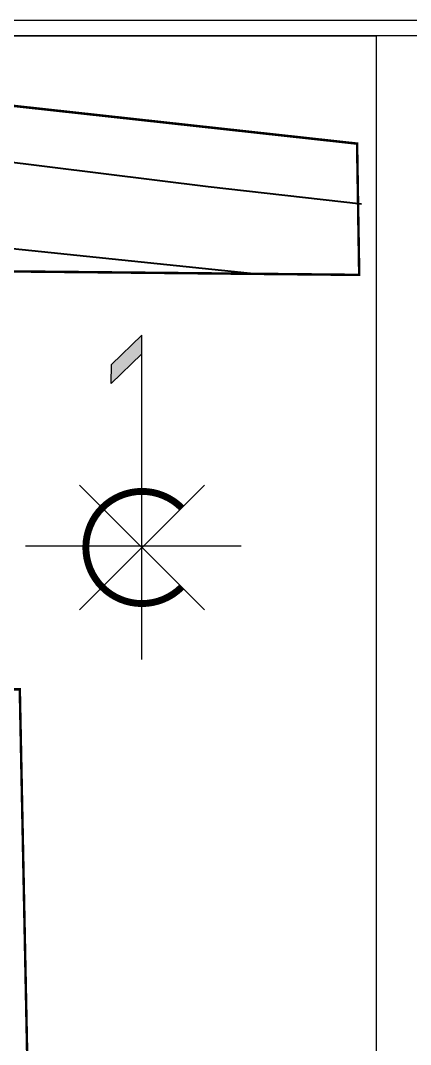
# Model space of a CAD drawing. Header units: millimetres. Extents: x 1819 to 103850, y 69161 to 132521.
# Drawn here: x 53215 to 65816, y 99429 to 132521 of the extents above; entities that cross this region are included whole.
import ezdxf

# ---------------------------------------------------------------- set-up
doc = ezdxf.new("R2010")
doc.units = ezdxf.units.MM
for name, color, linetype in [('FORMAT', 251, 'Continuous'), ('ГЕНПЛАН', 174, 'Continuous'), ('ГП', 146, 'Continuous'), ('Граница1', 20, 'Continuous'), ('ЛИНИЯ', 7, 'Continuous'), ('СТЕНЫ', 7, 'Continuous'), ('СЪЕМКА', 46, 'Continuous')]:
    doc.layers.add(name, color=color, linetype=linetype)
picture_1 = doc.add_image_def('image1.tif', size_in_pixel=(4134, 3602))

msp = doc.modelspace()

# ---------------------------------------------------------------- hatches: boundary and pattern name
at = {"layer": 'ГП', "ltscale": 50}
h = msp.add_hatch(dxfattribs=at)
h.set_pattern_fill('ANSI31', scale=1.12, style=0)
h.set_pattern_definition([(134.1355531, (66409.29142, 111230.91056), (0.1004772065, 0.0974901583), [])])
h.paths.add_polyline_path([(56159.15, 121404.01), (57138.58, 122354.32), (57129.29, 121738.1), (56149.85, 120787.78)])

# ---------------------------------------------------------------- linework, layer by layer
at = {"layer": 'FORMAT', "ltscale": 20}
for p, q in [((103850.34, 132521.49), (1821.77, 132521.49)), ((103350.34, 132021.49), (3821.77, 132021.49))]:
    msp.add_line(p, q, dxfattribs=at)
at = {"layer": 'ГЕНПЛАН', "color": 7}
msp.add_line((57138.58, 111866.93), (57138.58, 121844.4), dxfattribs=at)
at = {"layer": 'ГП', "color": 7, "ltscale": 50}
for p, q in [((57138.58, 122354.32), (56159.15, 121404.01)), ((57138.58, 111866.93), (57138.58, 122354.32)), ((57129.29, 121738.1), (56149.85, 120787.78)), ((56149.85, 120787.78), (56159.15, 121404.01)), ((55121.07, 113473.74), (59156.09, 117508.76)), ((55121.07, 117508.76), (59156.09, 113473.74)), ((53380.07, 115542.64), (60339.62, 115542.64)), ((57079.05, 115542.64), (59932.24, 115542.64))]:
    msp.add_line(p, q, dxfattribs=at)
at = {"layer": 'ГП', "color": 7, "ltscale": 50, "const_width": 224}
msp.add_lwpolyline([(58419.97, 116772.64, 2.41421356), (58419.97, 114209.86)], format="xyb", dxfattribs=at)
at = {"layer": 'Граница1', "const_width": 80}
msp.add_lwpolyline([(11570.93, 131600.56), (39869.19, 131203.27), (64089.97, 128542.36), (64158.35, 124300.45), (49256, 124449.76), (49531.3, 110905.69), (53192.38, 110905.62), (53563.49, 92531.45), (41467.07, 92224.73), (41655.09, 79817.52), (28916.71, 79382.71)], dxfattribs=at)
at = {"layer": 'ЛИНИЯ', "lineweight": 40}
for p, q in [((52092.89, 128049.25), (59282.65, 127161.62)), ((59282.65, 127161.62), (64234.73, 126593.57)), ((48504.89, 125619.42), (60856.22, 124333.53))]:
    msp.add_line(p, q, dxfattribs=at)
at = {"layer": 'СТЕНЫ', "color": 7}
msp.add_line((57138.58, 111866.93), (57138.58, 121895.97), dxfattribs=at)

# ---------------------------------------------------------------- pictures from other files: only their frames are drawn
at = {"layer": 'СЪЕМКА', "color": 7, "true_color": 0xffffff}
image = msp.add_image(picture_1, insert=(6969.08, 71977.7), size_in_units=(70009.44, 61000), dxfattribs=at)
image.set_boundary_path([(0.3021, 55.9634), (3409.0214, 3493.4299)])

doc.saveas('drawing.dxf')
